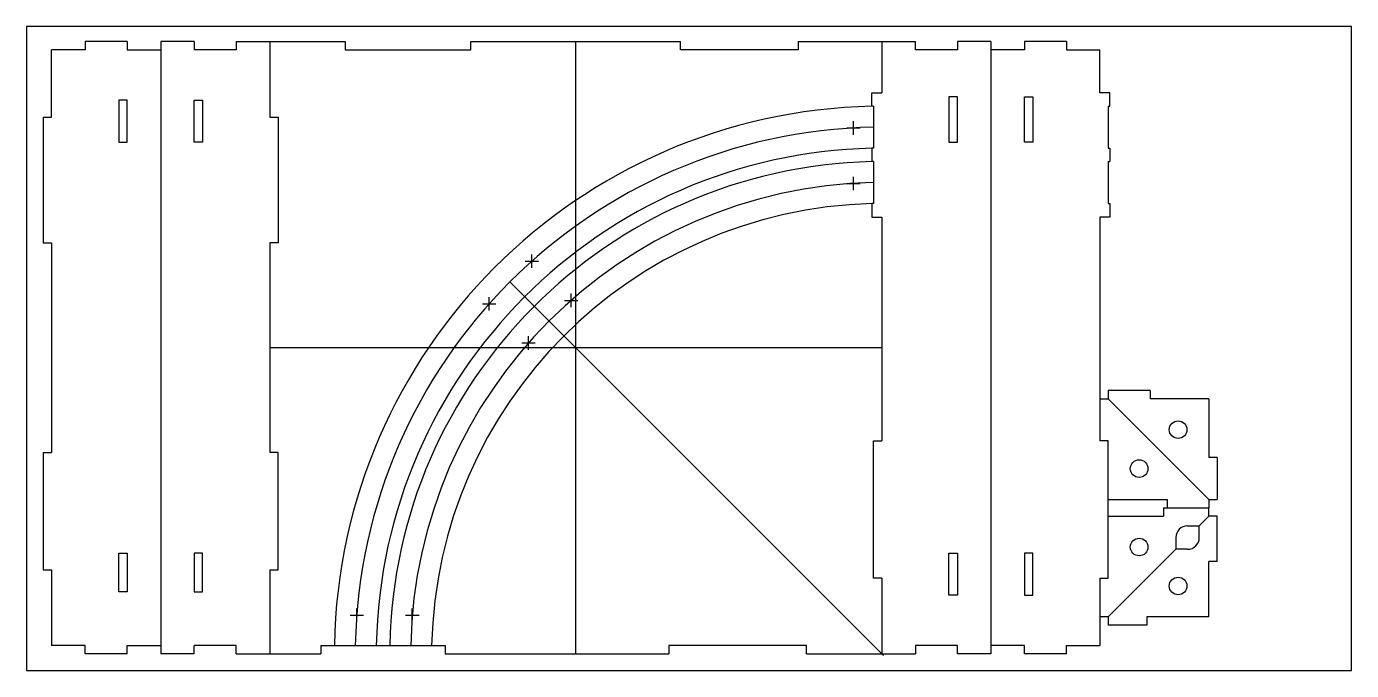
# Model space of a CAD drawing. Header units: millimetres. Extents: x 0 to 790, y 0 to 384.
import ezdxf

# ---------------------------------------------------------------- set-up
doc = ezdxf.new("R2010")
doc.units = ezdxf.units.MM
for name, color, linetype, lineweight, true_color in [('Auxiliary', 2, 'Continuous', 25, 0xffff00), ('Cut', 5, 'Continuous', 25, 0x0000ff), ('Engraving', 1, 'Continuous', 25, 0xff0000), ('Wood', 30, 'Continuous', 25, 0xff7f00)]:
    doc.layers.add(name, color=color, linetype=linetype, lineweight=lineweight, true_color=true_color)

msp = doc.modelspace()

# ---------------------------------------------------------------- linework, layer by layer
at = {"layer": 'Auxiliary'}
for p, q in [((327.5, 10), (327.5, 375)), ((511, 9), (288.26, 231.74)), ((145, 192.5), (510, 192.5))]:
    msp.add_line(p, q, dxfattribs=at)
for radius, start, end in [(315, 91.09141, 178.90859), (282, 91.21915, 178.78085)]:
    msp.add_arc((511, 9), radius, start, end, dxfattribs=at)
at = {"layer": 'Cut'}
for p, q in [((35, 375), (35, 370)), ((60, 375), (35, 375)), ((60, 375), (60, 370)), ((80, 375), (80, 10)), ((100, 375), (80, 375)), ((100, 375), (100, 370)), ((125, 375), (190, 375)), ((125, 375), (125, 370)), ((145, 375), (145, 330)), ((190, 375), (190, 370)), ((265, 370), (265, 375)), ((265, 375), (390, 375)), ((390, 370), (390, 375)), ((460, 375), (460, 370)), ((460, 375), (530, 375)), ((510, 375), (510, 344.5)), ((530, 370), (530, 375)), ((555, 375), (555, 370)), ((575, 375), (555, 375)), ((575, 375), (575, 10)), ((595, 375), (595, 370)), ((620, 375), (595, 375)), ((620, 375), (620, 370)), ((35, 370), (15, 370)), ((15, 330), (15, 370)), ((60, 370), (80, 370)), ((125, 370), (100, 370)), ((190, 370), (265, 370)), ((460, 370), (390, 370)), ((555, 370), (530, 370)), ((595, 370), (575, 370)), ((620, 370), (640, 370)), ((640, 344.5), (640, 370)), ((60, 340), (55, 340)), ((55, 340), (55, 315)), ((60, 315), (60, 340)), ((100, 340), (105, 340)), ((100, 315), (100, 340)), ((105, 340), (105, 315)), ((504, 336.5), (504, 344.5)), ((504, 344.5), (510, 344.5)), ((555, 342), (550, 342)), ((550, 342), (550, 315)), ((555, 315), (555, 342)), ((595, 315), (595, 342)), ((595, 342), (600, 342)), ((600, 342), (600, 315)), ((646, 344.5), (640, 344.5)), ((646, 336.5), (646, 344.5)), ((505, 336.5), (504, 336.5)), ((505, 336.5), (505, 311.4)), ((645, 336.5), (645, 311.4)), ((645, 336.5), (646, 336.5)), ((10, 330), (10, 255)), ((10, 330), (15, 330)), ((145, 330), (150, 330)), ((150, 330), (150, 255)), ((55, 315), (60, 315)), ((105, 315), (100, 315)), ((504, 311.4), (504, 303.5)), ((505, 311.4), (504, 311.4)), ((550, 315), (555, 315)), ((600, 315), (595, 315)), ((645, 311.4), (646, 311.4)), ((646, 311.4), (646, 303.5)), ((505, 303.5), (504, 303.5)), ((505, 303.5), (505, 278.4)), ((645, 303.5), (645, 278.4)), ((645, 303.5), (646, 303.5)), ((505, 278.4), (504, 278.4)), ((504, 278.4), (504, 270.4)), ((645, 278.4), (646, 278.4)), ((646, 278.4), (646, 270.4)), ((504, 270.4), (510, 270.4)), ((510, 270.4), (510, 137)), ((640, 270.4), (640, 137)), ((646, 270.4), (640, 270.4)), ((10, 255), (15, 255)), ((15, 255), (15, 130)), ((150, 255), (145, 255)), ((145, 255), (145, 130)), ((645, 167), (645, 162)), ((670, 167), (645, 167)), ((670, 167), (670, 162)), ((640, 162), (645, 162)), ((645, 162), (705, 102)), ((705, 162), (670, 162)), ((705, 162), (705, 127)), ((505, 55), (505, 137)), ((505, 137), (510, 137)), ((645, 137), (640, 137)), ((645, 55), (645, 137)), ((10, 130), (10, 60)), ((10, 130), (15, 130)), ((150, 130), (145, 130)), ((150, 60), (150, 130)), ((710, 127), (705, 127)), ((710, 127), (710, 102)), ((645, 102), (680, 102)), ((678, 97), (678, 92)), ((678, 97), (705, 97)), ((680, 102), (680, 97)), ((705, 102), (710, 102)), ((705, 102), (705, 97)), ((705, 92), (705, 97)), ((645, 92), (678, 92)), ((705, 92), (699.25, 86.25)), ((710, 92), (705, 92)), ((710, 65), (710, 92)), ((685.25, 79.25), (685.25, 72.25)), ((692.25, 86.25), (699.25, 86.25)), ((699.25, 79.25), (699.25, 86.25)), ((685.25, 72.25), (645, 32)), ((692.25, 72.25), (685.25, 72.25)), ((55, 47), (55, 70)), ((55, 70), (60, 70)), ((60, 70), (60, 47)), ((105, 70), (100, 70)), ((100, 70), (100, 47)), ((105, 47), (105, 70)), ((550, 45), (550, 70)), ((550, 70), (555, 70)), ((555, 70), (555, 45)), ((600, 70), (595, 70)), ((595, 70), (595, 45)), ((600, 45), (600, 70)), ((705, 32), (705, 65)), ((710, 65), (705, 65)), ((10, 60), (15, 60)), ((15, 60), (15, 15)), ((145, 60), (150, 60)), ((145, 60), (145, 10)), ((510, 55), (505, 55)), ((510, 55), (510, 10)), ((640, 55), (645, 55)), ((640, 55), (640, 15)), ((60, 47), (55, 47)), ((100, 47), (105, 47)), ((555, 45), (550, 45)), ((595, 45), (600, 45)), ((645, 32), (640, 32)), ((645, 32), (645, 27)), ((668, 32), (668, 27)), ((705, 32), (668, 32)), ((668, 27), (645, 27)), ((35, 15), (15, 15)), ((35, 10), (35, 15)), ((60, 10), (35, 10)), ((60, 10), (60, 15)), ((60, 15), (80, 15)), ((100, 10), (80, 10)), ((100, 10), (100, 15)), ((125, 15), (100, 15)), ((125, 10), (125, 15)), ((125, 10), (175.5, 10)), ((175.5, 15), (249.6, 15)), ((175.5, 15), (175.5, 10)), ((249.6, 15), (249.6, 10)), ((249.6, 10), (383, 10)), ((465, 15), (383, 15)), ((383, 15), (383, 10)), ((465, 10), (465, 15)), ((465, 10), (530, 10)), ((555, 15), (530, 15)), ((530, 15), (530, 10)), ((555, 10), (555, 15)), ((575, 10), (555, 10)), ((595, 15), (575, 15)), ((595, 10), (595, 15)), ((620, 10), (595, 10)), ((620, 10), (620, 15)), ((620, 15), (640, 15))]:
    msp.add_line(p, q, dxfattribs=at)
for centre in [(686.62, 143.62), (663.38, 120.38), (663.38, 73.62), (686.62, 50.38)]:
    msp.add_circle(centre, 5.25, dxfattribs=at)
for start, end in [(90, 180), (270, 0)]:
    msp.add_arc((692.25, 79.25), 7, start, end, dxfattribs=at)
at = {"layer": 'Engraving'}
for p, q in [((493.01, 319.49), (493.01, 327.49)), ((489.01, 323.49), (497.01, 323.49)), ((493.01, 286.43), (493.01, 294.43)), ((489.01, 290.43), (497.01, 290.43)), ((301.35, 240.1), (301.35, 248.1)), ((297.35, 244.1), (305.35, 244.1)), ((275.9, 214.65), (275.9, 222.65)), ((324.72, 216.72), (324.72, 224.72)), ((271.9, 218.65), (279.9, 218.65)), ((320.72, 220.72), (328.72, 220.72)), ((299.28, 191.28), (299.28, 199.28)), ((295.28, 195.28), (303.28, 195.28)), ((192.91, 32.98), (200.91, 32.98)), ((196.91, 28.98), (196.91, 36.98)), ((226.02, 32.97), (234.02, 32.97)), ((230.02, 28.97), (230.02, 36.97))]:
    msp.add_line(p, q, dxfattribs=at)
for radius, start, end in [(327.5, 91.22474, 178.95025), (302.5, 91.32597, 178.86348), (294.5, 91.362, 178.8326), (269.5, 91.48837, 178.72429)]:
    msp.add_arc((511, 9), radius, start, end, dxfattribs=at)
at = {"layer": 'Wood'}
for p, q in [((790, 384), (0, 384)), ((0, 384), (0, 0)), ((790, 0), (790, 384)), ((0, 0), (790, 0))]:
    msp.add_line(p, q, dxfattribs=at)

doc.saveas('drawing.dxf')
